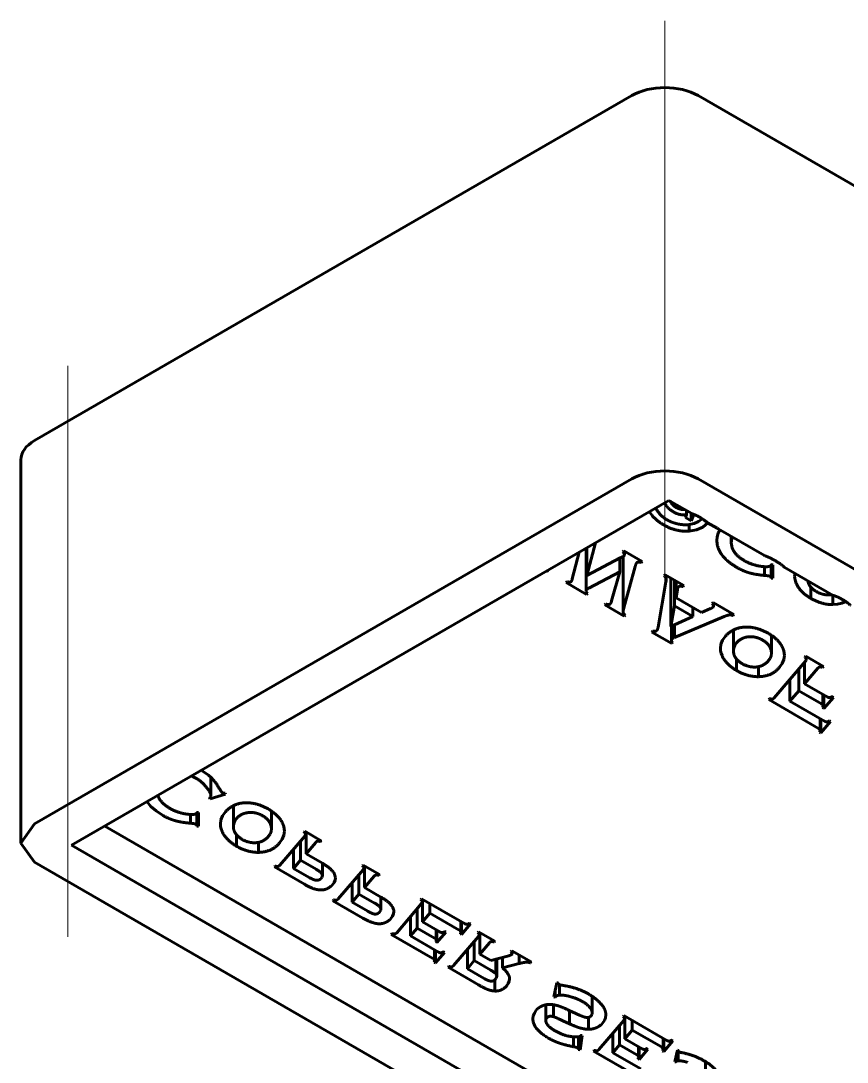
# Model space of a CAD drawing. Header units: millimetres. Extents: x 0 to 210, y 0 to 297.
# Drawn here: x 116.5 to 134.11, y 153.03 to 175.21 of the extents above; entities that cross this region are included whole.
import ezdxf

# ---------------------------------------------------------------- set-up
doc = ezdxf.new("R2010")
doc.units = ezdxf.units.MM
doc.linetypes.add('K5LT_AXLED', pattern=[19.5, 15, -1.5, 1.5, -1.5])
doc.linetypes.add('K5LT_BASIC', pattern=[0])
doc.layers.add('Системный слой', color=7, linetype='Continuous')

# ---------------------------------------------------------------- blocks, each defined once
blk = doc.blocks.new('U1')
at = {"layer": 'Системный слой', "color": 143, "linetype": 'K5LT_BASIC', "lineweight": 60, "true_color": 0x33acca}
for p, q in [((116.499, 157.697), (116.792, 158.105)), ((116.792, 157.289), (116.499, 157.697))]:
    blk.add_line(p, q, dxfattribs=at)
blk = doc.blocks.new('U4')
at = {"layer": 'Системный слой', "color": 143, "linetype": 'K5LT_BASIC', "lineweight": 60, "true_color": 0x33acca}
for p, q in [((127.691, 153.939), (127.689, 153.919)), ((127.698, 153.957), (127.691, 153.939)), ((127.71, 153.974), (127.698, 153.957)), ((127.689, 153.919), (127.689, 153.912)), ((127.689, 153.912), (127.69, 153.904)), ((127.69, 153.904), (127.691, 153.897))]:
    blk.add_line(p, q, dxfattribs=at)
blk = doc.blocks.new('U8')
at = {"layer": 'Системный слой', "color": 143, "linetype": 'K5LT_BASIC', "lineweight": 60, "true_color": 0x33acca}
for p, q in [((133.526, 160.06), (133.531, 160.073)), ((133.531, 160.073), (133.533, 160.085)), ((133.533, 160.104), (133.532, 160.108)), ((133.534, 160.1), (133.533, 160.104)), ((133.533, 160.085), (133.534, 160.095)), ((133.534, 160.095), (133.534, 160.1))]:
    blk.add_line(p, q, dxfattribs=at)
blk = doc.blocks.new('U9')
at = {"layer": 'Системный слой', "color": 143, "linetype": 'K5LT_BASIC', "lineweight": 60, "true_color": 0x33acca}
for p, q in [((133.589, 160.582), (133.594, 160.594)), ((133.594, 160.594), (133.596, 160.606)), ((133.596, 160.625), (133.595, 160.629)), ((133.597, 160.621), (133.596, 160.625)), ((133.596, 160.606), (133.597, 160.616)), ((133.597, 160.616), (133.597, 160.621))]:
    blk.add_line(p, q, dxfattribs=at)
blk = doc.blocks.new('U10')
at = {"layer": 'Системный слой', "color": 143, "linetype": 'K5LT_BASIC', "lineweight": 60, "true_color": 0x33acca}
for p, q in [((124.442, 156.188), (124.422, 156.139)), ((124.431, 156.317), (124.441, 156.29)), ((124.441, 156.29), (124.447, 156.263)), ((124.449, 156.237), (124.442, 156.188)), ((124.447, 156.263), (124.449, 156.237)), ((124.422, 156.139), (124.387, 156.09))]:
    blk.add_line(p, q, dxfattribs=at)
blk = doc.blocks.new('U15')
at = {"layer": 'Системный слой', "color": 143, "linetype": 'K5LT_BASIC', "lineweight": 60, "true_color": 0x33acca}
for p, q in [((130.629, 164.802), (130.621, 164.801)), ((130.638, 164.803), (130.629, 164.802)), ((130.646, 164.804), (130.638, 164.803))]:
    blk.add_line(p, q, dxfattribs=at)
blk = doc.blocks.new('U16')
at = {"layer": 'Системный слой', "color": 143, "linetype": 'K5LT_BASIC', "lineweight": 60, "true_color": 0x33acca}
for p, q in [((132.49, 161.803), (132.494, 161.783)), ((132.497, 161.744), (132.49, 161.686)), ((132.494, 161.783), (132.497, 161.763)), ((132.497, 161.763), (132.497, 161.744)), ((132.468, 161.631), (132.431, 161.578)), ((132.49, 161.686), (132.468, 161.631))]:
    blk.add_line(p, q, dxfattribs=at)
blk = doc.blocks.new('U17')
at = {"layer": 'Системный слой', "color": 143, "linetype": 'K5LT_BASIC', "lineweight": 60, "true_color": 0x33acca}
for p, q in [((127.412, 153.956), (127.42, 154.018)), ((127.414, 153.931), (127.412, 153.956)), ((127.42, 154.018), (127.445, 154.077)), ((127.445, 154.077), (127.485, 154.135)), ((127.417, 153.906), (127.414, 153.931)), ((127.423, 153.88), (127.417, 153.906))]:
    blk.add_line(p, q, dxfattribs=at)
blk = doc.blocks.new('U18')
at = {"layer": 'Системный слой', "color": 143, "linetype": 'K5LT_BASIC', "lineweight": 60, "true_color": 0x33acca}
for p, q in [((133.227, 161.574), (133.236, 161.586)), ((133.236, 161.586), (133.241, 161.597)), ((133.241, 161.597), (133.242, 161.607)), ((133.242, 161.611), (133.242, 161.613)), ((133.242, 161.609), (133.242, 161.611)), ((133.242, 161.607), (133.242, 161.609))]:
    blk.add_line(p, q, dxfattribs=at)
blk = doc.blocks.new('U21')
at = {"layer": 'Системный слой', "color": 143, "linetype": 'K5LT_BASIC', "lineweight": 60, "true_color": 0x33acca}
for p, q in [((131.718, 161.908), (131.756, 161.963)), ((131.687, 161.792), (131.695, 161.851)), ((131.688, 161.773), (131.687, 161.792)), ((131.69, 161.754), (131.688, 161.773)), ((131.694, 161.735), (131.69, 161.754)), ((131.695, 161.851), (131.718, 161.908))]:
    blk.add_line(p, q, dxfattribs=at)
blk = doc.blocks.new('U24')
at = {"layer": 'Системный слой', "color": 143, "linetype": 'K5LT_BASIC', "lineweight": 60, "true_color": 0x33acca}
for p, q in [((130.179, 153.274), (130.184, 153.287)), ((130.184, 153.287), (130.187, 153.298)), ((130.187, 153.318), (130.185, 153.322)), ((130.187, 153.313), (130.187, 153.318)), ((130.188, 153.308), (130.187, 153.313)), ((130.187, 153.298), (130.188, 153.308))]:
    blk.add_line(p, q, dxfattribs=at)
blk = doc.blocks.new('U25')
at = {"layer": 'Системный слой', "color": 143, "linetype": 'K5LT_BASIC', "lineweight": 60, "true_color": 0x33acca}
for p, q in [((133.274, 163.282), (133.273, 163.287)), ((133.275, 163.276), (133.274, 163.282)), ((133.276, 163.271), (133.275, 163.276))]:
    blk.add_line(p, q, dxfattribs=at)
blk = doc.blocks.new('U27')
at = {"layer": 'Системный слой', "color": 143, "linetype": 'K5LT_BASIC', "lineweight": 60, "true_color": 0x33acca}
for p, q in [((130.234, 164.921), (130.22, 164.945)), ((130.25, 164.896), (130.234, 164.921)), ((130.268, 164.872), (130.25, 164.896))]:
    blk.add_line(p, q, dxfattribs=at)
blk = doc.blocks.new('U32')
at = {"layer": 'Системный слой', "color": 143, "linetype": 'K5LT_BASIC', "lineweight": 60, "true_color": 0x33acca}
for p, q in [((122.083, 158.106), (122.102, 158.053)), ((122.102, 158.053), (122.113, 158.001)), ((122.116, 157.95), (122.105, 157.864)), ((122.113, 158.001), (122.116, 157.95)), ((122.072, 157.781), (122.016, 157.701)), ((122.105, 157.864), (122.072, 157.781))]:
    blk.add_line(p, q, dxfattribs=at)
blk = doc.blocks.new('U34')
at = {"layer": 'Системный слой', "color": 143, "linetype": 'K5LT_BASIC', "lineweight": 60, "true_color": 0x33acca}
for p, q in [((122.55, 157.847), (122.558, 157.859)), ((122.558, 157.859), (122.563, 157.871)), ((122.563, 157.871), (122.565, 157.882)), ((122.565, 157.886), (122.565, 157.888)), ((122.565, 157.884), (122.565, 157.886)), ((122.565, 157.882), (122.565, 157.884))]:
    blk.add_line(p, q, dxfattribs=at)
blk = doc.blocks.new('U36')
at = {"layer": 'Системный слой', "color": 143, "linetype": 'K5LT_BASIC', "lineweight": 60, "true_color": 0x33acca}
for p, q in [((120.348, 159.245), (120.43, 159.193)), ((120.43, 159.193), (120.501, 159.141)), ((120.501, 159.141), (120.56, 159.088))]:
    blk.add_line(p, q, dxfattribs=at)
blk = doc.blocks.new('U37')
at = {"layer": 'Системный слой', "color": 143, "linetype": 'K5LT_BASIC', "lineweight": 60, "true_color": 0x33acca}
for p, q in [((131.252, 162.782), (131.234, 162.799)), ((131.263, 162.765), (131.252, 162.782)), ((131.255, 162.723), (131.261, 162.732)), ((131.261, 162.732), (131.265, 162.741)), ((131.266, 162.75), (131.263, 162.765)), ((131.265, 162.741), (131.266, 162.75))]:
    blk.add_line(p, q, dxfattribs=at)
blk = doc.blocks.new('U38')
at = {"layer": 'Системный слой', "color": 143, "linetype": 'K5LT_BASIC', "lineweight": 60, "true_color": 0x33acca}
for p, q in [((129.34, 162.643), (129.338, 162.622)), ((129.338, 162.622), (129.338, 162.618)), ((129.338, 162.618), (129.339, 162.615)), ((129.339, 162.615), (129.339, 162.612)), ((129.345, 162.671), (129.34, 162.643)), ((129.354, 162.706), (129.345, 162.671))]:
    blk.add_line(p, q, dxfattribs=at)
blk = doc.blocks.new('U42')
at = {"layer": 'Системный слой', "color": 143, "linetype": 'K5LT_BASIC', "lineweight": 60, "true_color": 0x33acca}
for p, q in [((128.96, 153.976), (128.937, 153.916)), ((128.968, 154.04), (128.96, 153.976)), ((128.965, 154.08), (128.967, 154.067)), ((128.967, 154.067), (128.967, 154.053)), ((128.967, 154.053), (128.968, 154.04)), ((128.937, 153.916), (128.898, 153.86))]:
    blk.add_line(p, q, dxfattribs=at)
blk = doc.blocks.new('U43')
at = {"layer": 'Системный слой', "color": 143, "linetype": 'K5LT_BASIC', "lineweight": 60, "true_color": 0x33acca}
for p, q in [((123.176, 156.859), (123.141, 156.81)), ((123.196, 156.907), (123.176, 156.859)), ((123.185, 157.036), (123.195, 157.009)), ((123.195, 157.009), (123.201, 156.983)), ((123.203, 156.956), (123.196, 156.907)), ((123.201, 156.983), (123.203, 156.956))]:
    blk.add_line(p, q, dxfattribs=at)
blk = doc.blocks.new('U44')
at = {"layer": 'Системный слой', "color": 143, "linetype": 'K5LT_BASIC', "lineweight": 60, "true_color": 0x33acca}
for p, q in [((125.869, 155.763), (125.873, 155.775)), ((125.873, 155.775), (125.876, 155.787)), ((125.876, 155.806), (125.875, 155.811)), ((125.877, 155.802), (125.876, 155.806)), ((125.876, 155.787), (125.877, 155.797)), ((125.877, 155.797), (125.877, 155.802))]:
    blk.add_line(p, q, dxfattribs=at)
blk = doc.blocks.new('U45')
at = {"layer": 'Системный слой', "color": 143, "linetype": 'K5LT_BASIC', "lineweight": 60, "true_color": 0x33acca}
for p, q in [((128.653, 154.015), (128.666, 154.034)), ((128.666, 154.034), (128.674, 154.056)), ((128.674, 154.056), (128.677, 154.08)), ((128.676, 154.086), (128.676, 154.089)), ((128.677, 154.083), (128.676, 154.086)), ((128.677, 154.08), (128.677, 154.083))]:
    blk.add_line(p, q, dxfattribs=at)
blk = doc.blocks.new('U46')
at = {"layer": 'Системный слой', "color": 143, "linetype": 'K5LT_BASIC', "lineweight": 60, "true_color": 0x33acca}
for p, q in [((129.352, 153.92), (129.361, 153.932)), ((129.361, 153.932), (129.366, 153.943)), ((129.366, 153.943), (129.368, 153.955)), ((129.367, 153.958), (129.367, 153.96)), ((129.368, 153.956), (129.367, 153.958)), ((129.368, 153.955), (129.368, 153.956))]:
    blk.add_line(p, q, dxfattribs=at)
blk = doc.blocks.new('U49')
at = {"layer": 'Системный слой', "color": 143, "linetype": 'K5LT_BASIC', "lineweight": 60, "true_color": 0x33acca}
for p, q in [((130.367, 162.023), (130.366, 162.015)), ((130.366, 162.015), (130.368, 162)), ((130.37, 162.03), (130.367, 162.023)), ((130.368, 162), (130.377, 161.985)), ((130.374, 162.038), (130.37, 162.03)), ((130.377, 161.985), (130.392, 161.968))]:
    blk.add_line(p, q, dxfattribs=at)
blk = doc.blocks.new('U51')
at = {"layer": 'Системный слой', "color": 143, "linetype": 'K5LT_BASIC', "lineweight": 60, "true_color": 0x33acca}
for p, q in [((130.902, 164.367), (130.747, 164.341)), ((131.034, 164.426), (130.902, 164.367)), ((131.142, 164.518), (131.034, 164.426))]:
    blk.add_line(p, q, dxfattribs=at)
blk = doc.blocks.new('U52')
at = {"layer": 'Системный слой', "color": 143, "linetype": 'K5LT_BASIC', "lineweight": 60, "true_color": 0x33acca}
for p, q in [((122.911, 157.051), (122.919, 157.036)), ((122.915, 156.967), (122.901, 156.948)), ((122.924, 156.987), (122.915, 156.967)), ((122.919, 157.036), (122.925, 157.021)), ((122.926, 157.006), (122.924, 156.987)), ((122.925, 157.021), (122.926, 157.006))]:
    blk.add_line(p, q, dxfattribs=at)
blk = doc.blocks.new('U53')
at = {"layer": 'Системный слой', "color": 143, "linetype": 'K5LT_BASIC', "lineweight": 60, "true_color": 0x33acca}
for p, q in [((125.345, 155.591), (125.349, 155.604)), ((125.349, 155.604), (125.352, 155.615)), ((125.352, 155.635), (125.35, 155.64)), ((125.352, 155.631), (125.352, 155.635)), ((125.352, 155.625), (125.352, 155.631)), ((125.352, 155.615), (125.352, 155.625))]:
    blk.add_line(p, q, dxfattribs=at)
blk = doc.blocks.new('U54')
at = {"layer": 'Системный слой', "color": 143, "linetype": 'K5LT_BASIC', "lineweight": 60, "true_color": 0x33acca}
for p, q in [((126.633, 154.821), (126.619, 154.801)), ((126.627, 154.905), (126.636, 154.89)), ((126.641, 154.84), (126.633, 154.821)), ((126.636, 154.89), (126.642, 154.875)), ((126.644, 154.859), (126.641, 154.84)), ((126.642, 154.875), (126.644, 154.859))]:
    blk.add_line(p, q, dxfattribs=at)
blk = doc.blocks.new('U56')
at = {"layer": 'Системный слой', "color": 143, "linetype": 'K5LT_BASIC', "lineweight": 60, "true_color": 0x33acca}
for p, q in [((119.272, 158.477), (119.189, 158.576)), ((119.381, 158.383), (119.272, 158.477)), ((119.517, 158.294), (119.381, 158.383))]:
    blk.add_line(p, q, dxfattribs=at)
blk = doc.blocks.new('U62')
at = {"layer": 'Системный слой', "color": 143, "linetype": 'K5LT_BASIC', "lineweight": 60, "true_color": 0x33acca}
for p, q in [((130.029, 164.835), (130.036, 164.823)), ((130.036, 164.823), (130.042, 164.811)), ((130.042, 164.811), (130.05, 164.8))]:
    blk.add_line(p, q, dxfattribs=at)
blk = doc.blocks.new('U63')
at = {"layer": 'Системный слой', "color": 143, "linetype": 'K5LT_BASIC', "lineweight": 60, "true_color": 0x33acca}
for p, q in [((125.042, 156.409), (125.05, 156.421)), ((125.05, 156.421), (125.055, 156.432)), ((125.055, 156.432), (125.057, 156.443)), ((125.057, 156.447), (125.057, 156.449)), ((125.057, 156.445), (125.057, 156.447)), ((125.057, 156.443), (125.057, 156.445))]:
    blk.add_line(p, q, dxfattribs=at)
blk = doc.blocks.new('U64')
at = {"layer": 'Системный слой', "color": 143, "linetype": 'K5LT_BASIC', "lineweight": 60, "true_color": 0x33acca}
for p, q in [((123.796, 157.128), (123.804, 157.14)), ((123.804, 157.14), (123.809, 157.151)), ((123.809, 157.151), (123.811, 157.163)), ((123.811, 157.166), (123.811, 157.168)), ((123.811, 157.164), (123.811, 157.166)), ((123.811, 157.163), (123.811, 157.164))]:
    blk.add_line(p, q, dxfattribs=at)
blk = doc.blocks.new('U69')
at = {"layer": 'Системный слой', "color": 143, "linetype": 'K5LT_BASIC', "lineweight": 60, "true_color": 0x33acca}
for p, q in [((129.656, 153.103), (129.66, 153.115)), ((129.66, 153.115), (129.662, 153.127)), ((129.662, 153.147), (129.661, 153.151)), ((129.663, 153.142), (129.662, 153.147)), ((129.662, 153.127), (129.663, 153.137)), ((129.663, 153.137), (129.663, 153.142))]:
    blk.add_line(p, q, dxfattribs=at)
blk = doc.blocks.new('U70')
at = {"layer": 'Системный слой', "color": 143, "linetype": 'K5LT_BASIC', "lineweight": 60, "true_color": 0x33acca}
for p, q in [((129.912, 164.73), (129.894, 164.757)), ((129.932, 164.703), (129.912, 164.73)), ((129.954, 164.676), (129.932, 164.703))]:
    blk.add_line(p, q, dxfattribs=at)
blk = doc.blocks.new('U72')
at = {"layer": 'Системный слой', "color": 143, "linetype": 'K5LT_BASIC', "lineweight": 60, "true_color": 0x33acca}
for p, q in [((126.96, 155.369), (126.946, 155.384)), ((126.969, 155.355), (126.96, 155.369)), ((126.966, 155.327), (126.969, 155.332)), ((126.972, 155.342), (126.969, 155.355)), ((126.969, 155.332), (126.971, 155.337)), ((126.971, 155.337), (126.972, 155.342))]:
    blk.add_line(p, q, dxfattribs=at)
blk = doc.blocks.new('U79')
at = {"layer": 'Системный слой', "color": 143, "linetype": 'K5LT_BASIC', "lineweight": 60, "true_color": 0x33acca}
for p, q in [((121.833, 157.944), (121.811, 157.889)), ((121.833, 158.06), (121.837, 158.041)), ((121.84, 158.002), (121.833, 157.944)), ((121.837, 158.041), (121.839, 158.021)), ((121.839, 158.021), (121.84, 158.002)), ((121.811, 157.889), (121.774, 157.836))]:
    blk.add_line(p, q, dxfattribs=at)
blk = doc.blocks.new('U82')
at = {"layer": 'Системный слой', "color": 143, "linetype": 'K5LT_BASIC', "lineweight": 60, "true_color": 0x33acca}
for p, q in [((131.645, 164.135), (131.642, 164.095)), ((131.653, 164.175), (131.645, 164.135)), ((131.668, 164.214), (131.653, 164.175)), ((131.642, 164.095), (131.644, 164.057)), ((131.644, 164.057), (131.652, 164.018)), ((131.652, 164.018), (131.664, 163.979))]:
    blk.add_line(p, q, dxfattribs=at)
blk = doc.blocks.new('U83')
at = {"layer": 'Системный слой', "color": 143, "linetype": 'K5LT_BASIC', "lineweight": 60, "true_color": 0x33acca}
for p, q in [((129.351, 163.879), (129.332, 163.897)), ((129.362, 163.862), (129.351, 163.879)), ((129.354, 163.816), (129.361, 163.825)), ((129.361, 163.825), (129.365, 163.835)), ((129.366, 163.845), (129.362, 163.862)), ((129.365, 163.835), (129.366, 163.845))]:
    blk.add_line(p, q, dxfattribs=at)
blk = doc.blocks.new('U85')
at = {"layer": 'Системный слой', "color": 143, "linetype": 'K5LT_BASIC', "lineweight": 60, "true_color": 0x33acca}
for p, q in [((131.411, 161.844), (131.423, 161.932)), ((131.423, 161.932), (131.458, 162.018)), ((131.458, 162.018), (131.517, 162.101)), ((131.415, 161.793), (131.411, 161.844)), ((131.426, 161.741), (131.415, 161.793)), ((131.445, 161.689), (131.426, 161.741))]:
    blk.add_line(p, q, dxfattribs=at)
blk = doc.blocks.new('U89')
at = {"layer": 'Системный слой', "color": 143, "linetype": 'K5LT_BASIC', "lineweight": 60, "true_color": 0x33acca}
for p, q in [((132.993, 163.38), (132.994, 163.402)), ((132.997, 163.329), (132.993, 163.38)), ((132.994, 163.402), (132.996, 163.423)), ((132.996, 163.423), (133, 163.445)), ((133.009, 163.277), (132.997, 163.329)), ((133.028, 163.225), (133.009, 163.277))]:
    blk.add_line(p, q, dxfattribs=at)
blk = doc.blocks.new('U90')
at = {"layer": 'Системный слой', "color": 143, "linetype": 'K5LT_BASIC', "lineweight": 60, "true_color": 0x33acca}
for p, q in [((132.74, 161.848), (132.759, 161.795)), ((132.759, 161.795), (132.77, 161.743)), ((132.77, 161.743), (132.774, 161.692)), ((132.729, 161.523), (132.673, 161.443)), ((132.763, 161.606), (132.729, 161.523)), ((132.774, 161.692), (132.763, 161.606))]:
    blk.add_line(p, q, dxfattribs=at)
blk = doc.blocks.new('U91')
at = {"layer": 'Системный слой', "color": 143, "linetype": 'K5LT_BASIC', "lineweight": 60, "true_color": 0x33acca}
for p, q in [((120.17, 159.11), (120.139, 159.125)), ((120.202, 159.094), (120.17, 159.11)), ((120.233, 159.077), (120.202, 159.094))]:
    blk.add_line(p, q, dxfattribs=at)
blk = doc.blocks.new('U93')
at = {"layer": 'Системный слой', "color": 143, "linetype": 'K5LT_BASIC', "lineweight": 60, "true_color": 0x33acca}
for p, q in [((126.913, 154.842), (126.916, 154.829)), ((126.916, 154.829), (126.917, 154.817)), ((126.89, 154.708), (126.856, 154.66)), ((126.911, 154.756), (126.89, 154.708)), ((126.918, 154.804), (126.911, 154.756)), ((126.917, 154.817), (126.918, 154.804))]:
    blk.add_line(p, q, dxfattribs=at)
blk = doc.blocks.new('U94')
at = {"layer": 'Системный слой', "color": 143, "linetype": 'K5LT_BASIC', "lineweight": 60, "true_color": 0x33acca}
for p, q in [((124.161, 156.248), (124.147, 156.228)), ((124.157, 156.331), (124.165, 156.317)), ((124.17, 156.268), (124.161, 156.248)), ((124.165, 156.317), (124.171, 156.302)), ((124.172, 156.287), (124.17, 156.268)), ((124.171, 156.302), (124.172, 156.287))]:
    blk.add_line(p, q, dxfattribs=at)
blk = doc.blocks.new('U95')
at = {"layer": 'Системный слой', "color": 143, "linetype": 'K5LT_BASIC', "lineweight": 60, "true_color": 0x33acca}
for p, q in [((126.254, 155.709), (126.263, 155.721)), ((126.263, 155.721), (126.268, 155.732)), ((126.268, 155.732), (126.269, 155.743)), ((126.269, 155.747), (126.269, 155.749)), ((126.269, 155.745), (126.269, 155.747)), ((126.269, 155.743), (126.269, 155.745))]:
    blk.add_line(p, q, dxfattribs=at)
blk = doc.blocks.new('U97')
at = {"layer": 'Системный слой', "color": 143, "linetype": 'K5LT_BASIC', "lineweight": 60, "true_color": 0x33acca}
for p, q in [((133.997, 162.806), (133.905, 162.785)), ((134.082, 162.841), (133.997, 162.806)), ((133.905, 162.785), (133.804, 162.777))]:
    blk.add_line(p, q, dxfattribs=at)
blk = doc.blocks.new('U99')
at = {"layer": 'Системный слой', "color": 143, "linetype": 'K5LT_BASIC', "lineweight": 60, "true_color": 0x33acca}
for p, q in [((130.943, 164.543), (131.022, 164.606)), ((130.743, 164.48), (130.85, 164.502)), ((130.85, 164.502), (130.943, 164.543))]:
    blk.add_line(p, q, dxfattribs=at)
blk = doc.blocks.new('U101')
at = {"layer": 'Системный слой', "color": 143, "linetype": 'K5LT_BASIC', "lineweight": 60, "true_color": 0x33acca}
for p, q in [((121.037, 158.109), (121.06, 158.166)), ((121.06, 158.166), (121.099, 158.221)), ((121.03, 158.05), (121.037, 158.109)), ((121.03, 158.031), (121.03, 158.05)), ((121.033, 158.012), (121.03, 158.031)), ((121.036, 157.993), (121.033, 158.012))]:
    blk.add_line(p, q, dxfattribs=at)
blk = doc.blocks.new('U102')
at = {"layer": 'Системный слой', "color": 143, "linetype": 'K5LT_BASIC', "lineweight": 60, "true_color": 0x33acca}
for p, q in [((120.754, 158.102), (120.765, 158.19)), ((120.765, 158.19), (120.801, 158.275)), ((120.801, 158.275), (120.859, 158.359)), ((120.757, 158.051), (120.754, 158.102)), ((120.769, 157.999), (120.757, 158.051)), ((120.788, 157.947), (120.769, 157.999))]:
    blk.add_line(p, q, dxfattribs=at)
blk = doc.blocks.new('U104')
at = {"layer": 'Системный слой', "color": 143, "linetype": 'K5LT_BASIC', "lineweight": 60, "true_color": 0x33acca}
for p, q in [((125.311, 155.156), (125.316, 155.169)), ((125.316, 155.169), (125.318, 155.18)), ((125.318, 155.2), (125.317, 155.204)), ((125.319, 155.196), (125.318, 155.2)), ((125.318, 155.18), (125.319, 155.191)), ((125.319, 155.191), (125.319, 155.196))]:
    blk.add_line(p, q, dxfattribs=at)
blk = doc.blocks.new('U107')
at = {"layer": 'Системный слой', "color": 143, "linetype": 'K5LT_BASIC', "lineweight": 60, "true_color": 0x33acca}
for p, q in [((120.537, 158.682), (120.544, 158.692)), ((120.544, 158.692), (120.548, 158.703)), ((120.548, 158.726), (120.547, 158.732)), ((120.549, 158.72), (120.548, 158.726)), ((120.548, 158.703), (120.549, 158.715)), ((120.549, 158.715), (120.549, 158.72))]:
    blk.add_line(p, q, dxfattribs=at)
blk = doc.blocks.new('U110')
at = {"layer": 'Системный слой', "color": 143, "linetype": 'K5LT_BASIC', "lineweight": 60, "true_color": 0x33acca}
for p, q in [((130.249, 163.26), (130.252, 163.28)), ((130.253, 163.33), (130.252, 163.337)), ((130.252, 163.28), (130.254, 163.297)), ((130.254, 163.322), (130.253, 163.33)), ((130.255, 163.313), (130.254, 163.322)), ((130.254, 163.297), (130.255, 163.313))]:
    blk.add_line(p, q, dxfattribs=at)
blk = doc.blocks.new('U111')
at = {"layer": 'Системный слой', "color": 143, "linetype": 'K5LT_BASIC', "lineweight": 60, "true_color": 0x33acca}
for p, q in [((131.363, 164.297), (131.397, 164.37)), ((131.335, 164.143), (131.342, 164.221)), ((131.335, 164.127), (131.335, 164.143)), ((131.342, 164.221), (131.363, 164.297)), ((131.336, 164.11), (131.335, 164.127)), ((131.338, 164.093), (131.336, 164.11))]:
    blk.add_line(p, q, dxfattribs=at)
blk = doc.blocks.new('U115')
at = {"layer": 'Системный слой', "color": 143, "linetype": 'K5LT_BASIC', "lineweight": 60, "true_color": 0x33acca}
for p, q in [((133.778, 162.986), (133.771, 162.985)), ((133.785, 162.987), (133.778, 162.986)), ((133.792, 162.988), (133.785, 162.987))]:
    blk.add_line(p, q, dxfattribs=at)
blk = doc.blocks.new('U116')
at = {"layer": 'Системный слой', "color": 143, "linetype": 'K5LT_BASIC', "lineweight": 60, "true_color": 0x33acca}
for p, q in [((128.547, 163.078), (128.546, 163.069)), ((128.546, 163.069), (128.55, 163.053)), ((128.55, 163.086), (128.547, 163.078)), ((128.556, 163.094), (128.55, 163.086)), ((128.55, 163.053), (128.56, 163.035)), ((128.56, 163.035), (128.578, 163.015))]:
    blk.add_line(p, q, dxfattribs=at)

msp = doc.modelspace()

# ---------------------------------------------------------------- linework, layer by layer
at = {"layer": 'Системный слой', "color": 30, "linetype": 'K5LT_AXLED', "lineweight": 18, "true_color": 0xff8000}
for p, q in [((130.227, 163.046), (130.227, 175.211)), ((117.499, 155.697), (117.499, 167.862))]:
    msp.add_line(p, q, dxfattribs=at)
at = {"layer": 'Системный слой', "color": 143, "linetype": 'K5LT_BASIC', "lineweight": 60, "true_color": 0x33acca}
for p, q in [((116.792, 166.27), (129.52, 173.619)), ((130.934, 173.619), (164.875, 154.023)), ((116.499, 157.697), (116.499, 165.862)), ((116.792, 158.105), (129.52, 165.454)), ((130.934, 165.454), (164.875, 145.858)), ((117.583, 157.649), (130.311, 164.997)), ((130.311, 164.997), (130.798, 164.716)), ((130.346, 164.972), (130.343, 164.979)), ((130.666, 164.629), (130.689, 164.689)), ((130.786, 164.56), (130.666, 164.629)), ((130.689, 164.689), (130.689, 164.779)), ((130.786, 164.56), (130.786, 164.723)), ((130.847, 164.697), (130.786, 164.56)), ((130.747, 164.341), (130.747, 164.481)), ((131.137, 164.52), (131.338, 164.404)), ((131.348, 164.408), (131.365, 164.392)), ((131.363, 164.395), (131.363, 164.39)), ((131.365, 164.392), (131.363, 164.39)), ((131.363, 164.39), (132.352, 163.819)), ((128.87, 164.164), (128.868, 164.164)), ((128.872, 164.167), (128.87, 164.164)), ((128.87, 164.164), (128.87, 164.165)), ((131.642, 164.095), (131.642, 164.229)), ((128.546, 163.069), (128.546, 163.979)), ((128.747, 164.092), (128.564, 163.399)), ((128.564, 163.399), (128.564, 163.989)), ((128.747, 164.095), (128.747, 164.092)), ((128.747, 164.092), (128.747, 164.094)), ((129.332, 163.897), (129.35, 163.919)), ((129.35, 163.919), (129.741, 163.693)), ((128.254, 163.325), (128.4, 163.894)), ((128.564, 163.399), (129.275, 163.771)), ((129.267, 163.475), (129.267, 163.766)), ((129.338, 162.622), (129.338, 163.804)), ((129.366, 163.845), (129.366, 163.91)), ((129.722, 163.671), (129.722, 163.704)), ((129.741, 163.693), (129.722, 163.671)), ((127.714, 163.481), (127.699, 163.49)), ((127.732, 163.503), (127.714, 163.481)), ((127.714, 163.481), (127.714, 163.498)), ((127.729, 163.507), (127.732, 163.503)), ((129.267, 163.475), (128.605, 163.126)), ((129.092, 162.857), (129.267, 163.475)), ((129.593, 163.587), (129.354, 162.706)), ((132.352, 163.398), (132.352, 163.585)), ((132.491, 163.628), (132.525, 163.626)), ((132.494, 163.338), (132.494, 163.628)), ((132.525, 163.626), (132.527, 163.337)), ((132.77, 163.577), (133.817, 162.973)), ((128.123, 163.245), (128.142, 163.267)), ((130.082, 162.295), (130.249, 163.26)), ((130.215, 163.387), (130.233, 163.409)), ((130.233, 163.409), (130.629, 163.181)), ((130.255, 163.313), (130.255, 163.397)), ((130.351, 162.309), (130.351, 163.341)), ((130.435, 162.75), (130.435, 163.293)), ((130.466, 162.922), (130.466, 163.275)), ((132.527, 163.337), (132.494, 163.338)), ((128.559, 162.993), (128.123, 163.245)), ((128.559, 162.993), (128.559, 163.036)), ((130.496, 163.099), (130.466, 162.922)), ((130.61, 163.159), (130.61, 163.191)), ((130.629, 163.181), (130.61, 163.159)), ((133.335, 162.91), (133.335, 163.153)), ((128.578, 163.015), (128.559, 162.993)), ((130.466, 162.922), (131.009, 162.609)), ((131.234, 162.799), (131.253, 162.821)), ((131.253, 162.821), (131.694, 162.566)), ((131.266, 162.75), (131.266, 162.813)), ((133.804, 162.777), (133.804, 162.98)), ((128.949, 162.768), (128.968, 162.79)), ((129.36, 162.531), (128.949, 162.768)), ((130.351, 162.309), (130.435, 162.75)), ((130.435, 162.75), (130.824, 162.525)), ((130.824, 162.525), (130.824, 162.715)), ((131.009, 162.609), (131.202, 162.692)), ((129.36, 162.531), (129.36, 162.573)), ((129.379, 162.553), (129.36, 162.531)), ((130.824, 162.525), (130.351, 162.309)), ((131.494, 162.523), (130.429, 162.073)), ((131.675, 162.544), (131.675, 162.577)), ((131.694, 162.566), (131.675, 162.544)), ((129.949, 162.191), (129.968, 162.213)), ((130.373, 161.946), (129.949, 162.191)), ((130.366, 162.015), (130.366, 162.315)), ((130.429, 162.073), (130.429, 162.344)), ((131.687, 161.792), (131.687, 162.235)), ((130.373, 161.946), (130.373, 161.991)), ((130.392, 161.968), (130.373, 161.946)), ((132.497, 161.744), (132.497, 162.123)), ((131.753, 161.374), (131.753, 161.617)), ((132.559, 160.791), (133.227, 161.574)), ((133.204, 161.089), (133.204, 161.547)), ((133.212, 161.656), (133.231, 161.678)), ((133.231, 161.678), (133.607, 161.461)), ((133.242, 161.607), (133.242, 161.672)), ((132.222, 161.241), (132.222, 161.454)), ((133.079, 160.942), (133.079, 161.4)), ((133.489, 161.423), (133.204, 161.089)), ((133.588, 161.439), (133.588, 161.472)), ((133.607, 161.461), (133.588, 161.439)), ((132.89, 160.721), (132.89, 161.179)), ((133.204, 161.089), (133.688, 160.81)), ((133.079, 160.942), (132.89, 160.721)), ((133.563, 160.663), (133.079, 160.942)), ((133.597, 160.616), (133.597, 160.862)), ((133.617, 160.565), (133.617, 160.85)), ((133.79, 160.817), (133.818, 160.8)), ((132.441, 160.752), (132.46, 160.774)), ((133.5, 160.14), (132.441, 160.752)), ((132.89, 160.721), (133.631, 160.293)), ((133.818, 160.8), (133.617, 160.565)), ((133.617, 160.565), (133.589, 160.582)), ((133.534, 160.095), (133.534, 160.349)), ((133.554, 160.043), (133.554, 160.337)), ((133.76, 160.284), (133.554, 160.043)), ((133.731, 160.301), (133.76, 160.284)), ((133.554, 160.043), (133.526, 160.06)), ((120.549, 158.715), (120.549, 159.099)), ((119.421, 158.71), (119.424, 158.701)), ((120.533, 158.639), (120.521, 158.666)), ((120.865, 158.737), (120.533, 158.639)), ((120.533, 158.639), (120.533, 158.678)), ((120.853, 158.762), (120.865, 158.737)), ((121.03, 158.05), (121.03, 158.493)), ((121.84, 158.002), (121.84, 158.381)), ((120.113, 158.12), (120.113, 158.307)), ((120.251, 158.35), (120.285, 158.348)), ((120.254, 158.06), (120.254, 158.35)), ((120.285, 158.348), (120.287, 158.059)), ((118.29, 158.057), (147.281, 141.319)), ((120.287, 158.059), (120.254, 158.06)), ((122.536, 157.931), (122.551, 157.949)), ((122.551, 157.949), (122.9, 157.748)), ((122.565, 157.882), (122.565, 157.941)), ((122.578, 157.469), (122.578, 157.934)), ((121.096, 157.632), (121.096, 157.875)), ((121.564, 157.499), (121.564, 157.712)), ((122.019, 157.226), (122.55, 157.847)), ((122.46, 157.331), (122.46, 157.742)), ((122.784, 157.711), (122.578, 157.469)), ((122.884, 157.729), (122.884, 157.757)), ((122.9, 157.748), (122.884, 157.729)), ((147.281, 140.503), (117.583, 157.649)), ((122.313, 157.159), (122.313, 157.57)), ((150.733, 137.693), (116.792, 157.289)), ((122.313, 157.159), (122.46, 157.331)), ((122.46, 157.331), (122.794, 157.138)), ((122.578, 157.469), (122.926, 157.268)), ((122.926, 157.006), (122.926, 157.268)), ((121.903, 157.19), (121.919, 157.208)), ((122.543, 156.82), (121.903, 157.19)), ((122.647, 156.966), (122.313, 157.159)), ((123.265, 156.506), (123.796, 157.128)), ((123.782, 157.211), (123.797, 157.23)), ((123.797, 157.23), (124.146, 157.028)), ((123.811, 157.163), (123.811, 157.222)), ((123.824, 156.75), (123.824, 157.215)), ((124.13, 157.01), (124.13, 157.038)), ((123.559, 156.439), (123.559, 156.851)), ((123.706, 156.612), (123.706, 157.023)), ((124.03, 156.992), (123.824, 156.75)), ((124.146, 157.028), (124.13, 157.01)), ((123.559, 156.439), (123.706, 156.612)), ((123.706, 156.612), (124.04, 156.419)), ((123.824, 156.75), (124.172, 156.548)), ((123.149, 156.47), (123.165, 156.489)), ((123.789, 156.101), (123.149, 156.47)), ((123.893, 156.246), (123.559, 156.439)), ((124.172, 156.287), (124.172, 156.548)), ((124.511, 155.787), (125.042, 156.409)), ((125.028, 156.492), (125.043, 156.51)), ((125.043, 156.51), (125.959, 155.982)), ((125.057, 156.443), (125.057, 156.503)), ((125.06, 156.019), (125.06, 156.501)), ((125.218, 156.204), (125.218, 156.41)), ((124.947, 155.887), (124.947, 156.298)), ((125.218, 156.204), (125.06, 156.019)), ((125.841, 155.844), (125.218, 156.204)), ((124.805, 155.72), (124.805, 156.131)), ((125.06, 156.019), (125.43, 155.805)), ((125.877, 155.797), (125.877, 156.029)), ((125.893, 155.749), (125.893, 156.02)), ((126.085, 155.975), (125.893, 155.749)), ((126.061, 155.988), (126.085, 155.975)), ((124.395, 155.751), (124.411, 155.769)), ((125.283, 155.238), (124.395, 155.751)), ((124.947, 155.887), (124.805, 155.72)), ((124.805, 155.72), (125.401, 155.376)), ((125.317, 155.673), (124.947, 155.887)), ((125.352, 155.625), (125.352, 155.85)), ((125.369, 155.578), (125.369, 155.84)), ((125.557, 155.798), (125.369, 155.578)), ((125.533, 155.811), (125.557, 155.798)), ((125.723, 155.087), (126.254, 155.709)), ((125.893, 155.749), (125.869, 155.763)), ((126.24, 155.792), (126.256, 155.81)), ((126.256, 155.81), (126.605, 155.609)), ((126.269, 155.743), (126.269, 155.803)), ((126.282, 155.33), (126.282, 155.795)), ((125.369, 155.578), (125.345, 155.591)), ((126.164, 155.193), (126.164, 155.604)), ((126.489, 155.573), (126.282, 155.33)), ((126.589, 155.591), (126.589, 155.618)), ((126.605, 155.609), (126.589, 155.591)), ((125.319, 155.191), (125.319, 155.423)), ((125.335, 155.143), (125.335, 155.414)), ((125.528, 155.368), (125.335, 155.143)), ((125.504, 155.382), (125.528, 155.368)), ((126.017, 155.02), (126.017, 155.431)), ((126.282, 155.33), (126.517, 155.195)), ((126.517, 155.195), (126.899, 155.298)), ((126.946, 155.384), (126.962, 155.403)), ((126.962, 155.403), (127.375, 155.164)), ((126.972, 155.342), (126.972, 155.397)), ((127.123, 155.131), (127.123, 155.31)), ((125.335, 155.143), (125.311, 155.156)), ((125.608, 155.051), (125.623, 155.069)), ((126.252, 154.679), (125.608, 155.051)), ((126.017, 155.02), (126.164, 155.193)), ((126.164, 155.193), (126.519, 154.988)), ((126.627, 154.905), (126.627, 155.224)), ((126.644, 154.859), (126.644, 155.229)), ((126.766, 155.039), (126.766, 155.262)), ((127.123, 155.131), (126.766, 155.039)), ((127.36, 155.146), (127.36, 155.173)), ((127.375, 155.164), (127.36, 155.146)), ((126.372, 154.815), (126.017, 155.02)), ((126.6, 154.546), (126.6, 154.782)), ((127.857, 154.42), (127.921, 154.722)), ((127.921, 154.722), (127.955, 154.718)), ((127.984, 154.458), (127.984, 154.68)), ((127.89, 154.415), (127.857, 154.42)), ((127.89, 154.415), (127.89, 154.578)), ((127.898, 154.424), (127.89, 154.415)), ((128.677, 154.08), (128.677, 154.433)), ((127.689, 153.919), (127.689, 154.253)), ((127.852, 153.998), (127.852, 154.254)), ((128.187, 154.133), (128.331, 154.066)), ((128.197, 153.846), (128.197, 154.128)), ((128.596, 153.731), (128.596, 153.983)), ((129.338, 154.003), (129.354, 154.022)), ((129.354, 154.022), (130.269, 153.493)), ((129.368, 153.955), (129.368, 154.014)), ((129.37, 153.53), (129.37, 154.012)), ((128.197, 153.846), (128.05, 153.914)), ((128.821, 153.298), (129.352, 153.92)), ((129.258, 153.398), (129.258, 153.809)), ((129.528, 153.715), (129.37, 153.53)), ((129.528, 153.715), (129.528, 153.921)), ((130.152, 153.355), (129.528, 153.715)), ((128.281, 153.36), (128.281, 153.57)), ((128.387, 153.3), (128.387, 153.571)), ((128.463, 153.596), (128.42, 153.296)), ((128.42, 153.296), (128.42, 153.587)), ((128.429, 153.6), (128.463, 153.596)), ((129.115, 153.231), (129.115, 153.642)), ((129.37, 153.53), (129.74, 153.317)), ((130.188, 153.308), (130.188, 153.54)), ((130.203, 153.26), (130.203, 153.531)), ((130.372, 153.5), (130.396, 153.486)), ((128.42, 153.296), (128.387, 153.3)), ((128.706, 153.262), (128.722, 153.281)), ((129.258, 153.398), (129.115, 153.231)), ((129.627, 153.185), (129.258, 153.398)), ((129.663, 153.137), (129.663, 153.361)), ((129.68, 153.089), (129.68, 153.352)), ((129.867, 153.309), (129.68, 153.089)), ((129.843, 153.323), (129.867, 153.309)), ((130.203, 153.26), (130.179, 153.274)), ((130.396, 153.486), (130.203, 153.26)), ((130.438, 153.041), (130.495, 153.286)), ((130.495, 153.286), (130.523, 153.28)), ((130.513, 153.061), (130.513, 153.282)), ((129.593, 152.75), (128.706, 153.262)), ((129.115, 153.231), (129.711, 152.887)), ((129.68, 153.089), (129.656, 153.103)), ((130.465, 153.036), (130.465, 153.159)), ((130.47, 153.041), (130.47, 153.178)), ((130.465, 153.036), (130.438, 153.041)), ((130.47, 153.041), (130.465, 153.036)), ((131.092, 152.809), (131.092, 153.042))]:
    msp.add_line(p, q, dxfattribs=at)
for centre, start_param, end_param in [((130.227, 173.211), 3.926991, 5.497787), ((117.499, 165.862), 5.497787, 6.283185), ((130.227, 165.046), 3.926991, 5.497787)]:
    msp.add_ellipse(centre, major_axis=(-1, 0), ratio=0.57735, start_param=start_param, end_param=end_param, dxfattribs=at)
for points in [[(130.418, 164.746), (130.327, 164.798), (130.268, 164.872)], [(130.465, 164.847), (130.377, 164.898), (130.346, 164.972)], [(130.621, 164.801), (130.55, 164.799), (130.465, 164.847)], [(130.201, 164.474), (130.055, 164.558), (129.954, 164.676)], [(130.05, 164.8), (130.136, 164.662), (130.279, 164.579)], [(130.279, 164.579), (130.371, 164.526), (130.488, 164.498)], [(130.689, 164.689), (130.541, 164.675), (130.418, 164.746)], [(130.798, 164.716), (130.889, 164.684), (130.977, 164.633)], [(130.977, 164.633), (131.052, 164.59), (131.137, 164.52)], [(130.747, 164.341), (130.464, 164.322), (130.201, 164.474)], [(130.488, 164.498), (130.617, 164.468), (130.743, 164.48)], [(131.338, 164.404), (131.343, 164.406), (131.348, 164.408)], [(131.757, 163.572), (131.37, 163.796), (131.338, 164.093)], [(131.664, 163.979), (131.718, 163.83), (131.924, 163.711)], [(129.275, 163.771), (129.343, 163.803), (129.354, 163.816)], [(131.924, 163.711), (132.097, 163.611), (132.31, 163.588)], [(132.352, 163.819), (132.462, 163.78), (132.574, 163.715)], [(132.574, 163.715), (132.693, 163.646), (132.77, 163.577)], [(129.624, 163.666), (129.611, 163.65), (129.593, 163.587)], [(129.722, 163.671), (129.653, 163.699), (129.624, 163.666)], [(132.021, 163.454), (131.899, 163.49), (131.757, 163.572)], [(132.31, 163.588), (132.387, 163.58), (132.424, 163.585)], [(132.424, 163.585), (132.46, 163.589), (132.477, 163.609)], [(132.477, 163.609), (132.483, 163.616), (132.491, 163.628)], [(128.142, 163.267), (128.208, 163.242), (128.235, 163.273)], [(128.235, 163.273), (128.243, 163.283), (128.254, 163.325)], [(130.252, 163.337), (130.245, 163.361), (130.215, 163.387)], [(132.352, 163.398), (132.142, 163.419), (132.021, 163.454)], [(132.468, 163.379), (132.452, 163.388), (132.352, 163.398)], [(132.494, 163.338), (132.484, 163.37), (132.468, 163.379)], [(133.459, 163.053), (133.307, 163.14), (133.276, 163.271)], [(128.605, 163.126), (128.565, 163.105), (128.556, 163.094)], [(130.516, 163.151), (130.503, 163.136), (130.496, 163.099)], [(130.61, 163.159), (130.542, 163.181), (130.516, 163.151)], [(133.335, 162.91), (133.106, 163.045), (133.028, 163.225)], [(133.771, 162.985), (133.612, 162.967), (133.459, 163.053)], [(129.064, 162.793), (129.08, 162.81), (129.092, 162.857)], [(133.804, 162.777), (133.57, 162.774), (133.335, 162.91)], [(133.817, 162.973), (133.915, 162.941), (134.013, 162.884)], [(134.013, 162.884), (134.111, 162.827), (134.181, 162.763)], [(128.968, 162.79), (129.039, 162.763), (129.064, 162.793)], [(129.339, 162.612), (129.343, 162.588), (129.379, 162.553)], [(131.202, 162.692), (131.243, 162.709), (131.255, 162.723)], [(131.598, 162.556), (131.562, 162.552), (131.494, 162.523)], [(131.675, 162.544), (131.634, 162.56), (131.598, 162.556)], [(129.968, 162.213), (130.03, 162.197), (130.057, 162.228)], [(130.057, 162.228), (130.074, 162.248), (130.082, 162.295)], [(131.517, 162.101), (131.681, 162.294), (131.964, 162.297)], [(131.964, 162.297), (132.197, 162.3), (132.431, 162.165)], [(132.431, 162.165), (132.665, 162.03), (132.74, 161.848)], [(130.429, 162.073), (130.391, 162.057), (130.374, 162.038)], [(131.756, 161.963), (131.847, 162.069), (131.995, 162.088)], [(131.995, 162.088), (132.156, 162.109), (132.308, 162.021)], [(132.308, 162.021), (132.46, 161.934), (132.49, 161.803)], [(131.876, 161.517), (131.725, 161.604), (131.694, 161.735)], [(131.753, 161.374), (131.523, 161.509), (131.445, 161.689)], [(132.189, 161.449), (132.029, 161.431), (131.876, 161.517)], [(132.431, 161.578), (132.336, 161.466), (132.189, 161.449)], [(133.242, 161.613), (133.239, 161.631), (133.212, 161.656)], [(132.222, 161.241), (131.987, 161.239), (131.753, 161.374)], [(132.673, 161.443), (132.503, 161.244), (132.222, 161.241)], [(133.529, 161.447), (133.507, 161.444), (133.489, 161.423)], [(133.588, 161.439), (133.552, 161.451), (133.529, 161.447)], [(133.688, 160.81), (133.715, 160.794), (133.738, 160.796)], [(133.738, 160.796), (133.76, 160.797), (133.79, 160.817)], [(132.46, 160.774), (132.497, 160.762), (132.519, 160.766)], [(132.519, 160.766), (132.541, 160.77), (132.559, 160.791)], [(133.595, 160.629), (133.59, 160.647), (133.563, 160.663)], [(133.631, 160.293), (133.657, 160.278), (133.679, 160.279)], [(133.679, 160.279), (133.701, 160.281), (133.731, 160.301)], [(133.532, 160.108), (133.527, 160.125), (133.5, 160.14)], [(120.504, 158.819), (120.407, 158.976), (120.233, 159.077)], [(120.56, 159.088), (120.643, 159.006), (120.737, 158.851)], [(120.547, 158.732), (120.54, 158.762), (120.504, 158.819)], [(120.737, 158.851), (120.782, 158.777), (120.798, 158.768)], [(119.424, 158.701), (119.478, 158.552), (119.684, 158.433)], [(120.521, 158.666), (120.531, 158.675), (120.537, 158.682)], [(120.798, 158.768), (120.813, 158.759), (120.853, 158.762)], [(119.684, 158.433), (119.858, 158.333), (120.07, 158.31)], [(120.859, 158.359), (121.024, 158.552), (121.306, 158.555)], [(121.306, 158.555), (121.539, 158.558), (121.773, 158.423)], [(121.773, 158.423), (122.007, 158.287), (122.083, 158.106)], [(119.781, 158.176), (119.659, 158.212), (119.517, 158.294)], [(120.113, 158.12), (119.902, 158.141), (119.781, 158.176)], [(120.07, 158.31), (120.147, 158.302), (120.184, 158.307)], [(120.184, 158.307), (120.221, 158.311), (120.237, 158.331)], [(120.237, 158.331), (120.244, 158.338), (120.251, 158.35)], [(121.099, 158.221), (121.189, 158.327), (121.338, 158.346)], [(121.338, 158.346), (121.498, 158.367), (121.651, 158.279)], [(121.651, 158.279), (121.802, 158.192), (121.833, 158.06)], [(120.228, 158.101), (120.213, 158.11), (120.113, 158.12)], [(120.254, 158.06), (120.244, 158.092), (120.228, 158.101)], [(121.096, 157.632), (120.866, 157.767), (120.788, 157.947)], [(121.219, 157.775), (121.067, 157.862), (121.036, 157.993)], [(122.565, 157.888), (122.562, 157.907), (122.536, 157.931)], [(121.531, 157.707), (121.372, 157.689), (121.219, 157.775)], [(121.774, 157.836), (121.678, 157.724), (121.531, 157.707)], [(122.824, 157.736), (122.802, 157.732), (122.784, 157.711)], [(122.884, 157.729), (122.846, 157.74), (122.824, 157.736)], [(121.564, 157.499), (121.33, 157.497), (121.096, 157.632)], [(122.016, 157.701), (121.846, 157.502), (121.564, 157.499)], [(122.926, 157.268), (123.132, 157.149), (123.185, 157.036)], [(121.919, 157.208), (121.957, 157.197), (121.979, 157.201)], [(121.979, 157.201), (122.001, 157.204), (122.019, 157.226)], [(122.794, 157.138), (122.886, 157.085), (122.911, 157.051)], [(123.811, 157.168), (123.808, 157.187), (123.782, 157.211)], [(122.868, 156.699), (122.734, 156.71), (122.543, 156.82)], [(122.787, 156.906), (122.74, 156.912), (122.647, 156.966)], [(122.901, 156.948), (122.856, 156.895), (122.787, 156.906)], [(124.07, 157.017), (124.048, 157.013), (124.03, 156.992)], [(124.13, 157.01), (124.092, 157.021), (124.07, 157.017)], [(123.018, 156.721), (122.946, 156.692), (122.868, 156.699)], [(123.141, 156.81), (123.09, 156.751), (123.018, 156.721)], [(123.165, 156.489), (123.204, 156.478), (123.225, 156.481)], [(123.225, 156.481), (123.247, 156.485), (123.265, 156.506)], [(124.04, 156.419), (124.132, 156.366), (124.157, 156.331)], [(124.172, 156.548), (124.378, 156.43), (124.431, 156.317)], [(125.057, 156.449), (125.054, 156.468), (125.028, 156.492)], [(124.033, 156.186), (123.986, 156.193), (123.893, 156.246)], [(124.147, 156.228), (124.102, 156.176), (124.033, 156.186)], [(124.114, 155.979), (123.98, 155.991), (123.789, 156.101)], [(124.264, 156.002), (124.192, 155.973), (124.114, 155.979)], [(124.387, 156.09), (124.336, 156.031), (124.264, 156.002)], [(125.959, 155.982), (125.986, 155.966), (126.01, 155.967)], [(126.01, 155.967), (126.033, 155.969), (126.061, 155.988)], [(124.411, 155.769), (124.45, 155.758), (124.471, 155.762)], [(124.471, 155.762), (124.493, 155.766), (124.511, 155.787)], [(125.43, 155.805), (125.458, 155.789), (125.48, 155.791)], [(125.48, 155.791), (125.503, 155.792), (125.533, 155.811)], [(125.875, 155.811), (125.869, 155.828), (125.841, 155.844)], [(126.269, 155.749), (126.266, 155.768), (126.24, 155.792)], [(125.35, 155.64), (125.344, 155.658), (125.317, 155.673)], [(126.528, 155.598), (126.506, 155.594), (126.489, 155.573)], [(126.589, 155.591), (126.55, 155.602), (126.528, 155.598)], [(125.401, 155.376), (125.429, 155.36), (125.451, 155.361)], [(125.451, 155.361), (125.474, 155.362), (125.504, 155.382)], [(126.899, 155.298), (126.953, 155.313), (126.966, 155.327)], [(125.317, 155.204), (125.311, 155.222), (125.283, 155.238)], [(125.623, 155.069), (125.662, 155.058), (125.684, 155.062)], [(125.684, 155.062), (125.705, 155.066), (125.723, 155.087)], [(127.269, 155.16), (127.222, 155.157), (127.123, 155.131)], [(127.36, 155.146), (127.316, 155.162), (127.269, 155.16)], [(126.519, 154.988), (126.6, 154.941), (126.627, 154.905)], [(126.766, 155.039), (126.892, 154.931), (126.913, 154.842)], [(126.452, 154.578), (126.378, 154.606), (126.252, 154.679)], [(126.523, 154.756), (126.469, 154.759), (126.372, 154.815)], [(126.619, 154.801), (126.578, 154.753), (126.523, 154.756)], [(126.856, 154.66), (126.752, 154.538), (126.6, 154.546)], [(127.955, 154.718), (127.967, 154.689), (127.978, 154.682)], [(127.978, 154.682), (127.988, 154.676), (128.052, 154.666)], [(128.052, 154.666), (128.359, 154.62), (128.597, 154.483)], [(126.6, 154.546), (126.526, 154.55), (126.452, 154.578)], [(127.984, 154.458), (127.924, 154.454), (127.898, 154.424)], [(128.218, 154.424), (128.074, 154.465), (127.984, 154.458)], [(128.469, 154.322), (128.362, 154.384), (128.218, 154.424)], [(128.597, 154.483), (128.729, 154.407), (128.823, 154.315)], [(127.485, 154.135), (127.545, 154.206), (127.634, 154.237)], [(127.634, 154.237), (127.731, 154.272), (127.837, 154.256)], [(127.837, 154.256), (127.912, 154.246), (127.977, 154.223)], [(127.977, 154.223), (128.041, 154.2), (128.187, 154.133)], [(128.642, 154.176), (128.586, 154.255), (128.469, 154.322)], [(128.676, 154.089), (128.673, 154.133), (128.642, 154.176)], [(128.823, 154.315), (128.95, 154.192), (128.965, 154.08)], [(127.852, 153.998), (127.754, 154.027), (127.71, 153.974)], [(128.05, 153.914), (127.902, 153.984), (127.852, 153.998)], [(128.331, 154.066), (128.477, 153.998), (128.533, 153.986)], [(128.533, 153.986), (128.614, 153.969), (128.653, 154.015)], [(129.367, 153.96), (129.364, 153.979), (129.338, 154.003)], [(127.748, 153.542), (127.474, 153.7), (127.423, 153.88)], [(127.691, 153.897), (127.7, 153.851), (127.74, 153.808)], [(127.74, 153.808), (127.796, 153.749), (127.889, 153.696)], [(128.419, 153.759), (128.328, 153.785), (128.197, 153.846)], [(128.596, 153.731), (128.51, 153.733), (128.419, 153.759)], [(128.765, 153.764), (128.684, 153.729), (128.596, 153.731)], [(128.898, 153.86), (128.846, 153.798), (128.765, 153.764)], [(127.977, 153.437), (127.863, 153.476), (127.748, 153.542)], [(127.889, 153.696), (128.1, 153.574), (128.328, 153.568)], [(128.328, 153.568), (128.401, 153.565), (128.421, 153.588)], [(128.421, 153.588), (128.424, 153.592), (128.429, 153.6)], [(130.269, 153.493), (130.297, 153.477), (130.32, 153.479)], [(130.32, 153.479), (130.343, 153.48), (130.372, 153.5)], [(128.281, 153.36), (128.092, 153.397), (127.977, 153.437)], [(128.357, 153.34), (128.346, 153.347), (128.281, 153.36)], [(128.387, 153.3), (128.375, 153.329), (128.357, 153.34)], [(128.722, 153.281), (128.76, 153.27), (128.782, 153.273)], [(128.782, 153.273), (128.803, 153.277), (128.821, 153.298)], [(129.74, 153.317), (129.768, 153.3), (129.791, 153.302)], [(129.791, 153.302), (129.814, 153.303), (129.843, 153.323)], [(130.185, 153.322), (130.179, 153.34), (130.152, 153.355)], [(130.523, 153.28), (130.524, 153.255), (130.542, 153.245)], [(129.661, 153.151), (129.655, 153.169), (129.627, 153.185)], [(130.513, 153.061), (130.485, 153.059), (130.47, 153.041)], [(130.709, 153.025), (130.582, 153.065), (130.513, 153.061)], [(130.542, 153.245), (130.551, 153.239), (130.569, 153.236)], [(130.569, 153.236), (130.838, 153.189), (131.06, 153.061)], [(131.06, 153.061), (131.28, 152.934), (131.354, 152.795)]]:
    msp.add_open_spline(points, degree=2, dxfattribs=at)

# ---------------------------------------------------------------- block references
at = {"layer": 'Системный слой'}
for name in ['U62', 'U27', 'U15', 'U70', 'U99', 'U51', 'U111', 'U82', 'U83', 'U110', 'U89', 'U25', 'U116', 'U115', 'U97', 'U38', 'U37', 'U49', 'U85', 'U21', 'U16', 'U90', 'U18', 'U9', 'U8', 'U91', 'U36', 'U107', 'U56', 'U102', 'U101', 'U1', 'U79', 'U32', 'U34', 'U52', 'U64', 'U43', 'U63', 'U94', 'U10', 'U44', 'U95', 'U53', 'U72', 'U104', 'U54', 'U93', 'U17', 'U4', 'U45', 'U42', 'U46', 'U24', 'U69']:
    msp.add_blockref(name, (0, 0), dxfattribs=at)

doc.saveas('drawing.dxf')
